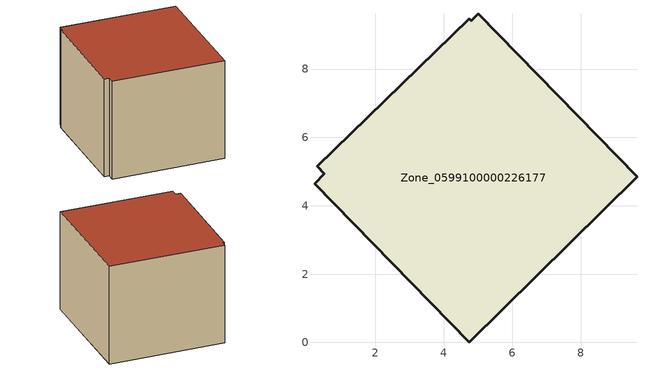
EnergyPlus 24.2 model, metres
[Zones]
Zone_0599100000226177
 floor ground (C_G): 0.5,4.94 0.29,5.16 4.74,9.48 4.8,9.42 5,9.62 9.65,4.85 4.74,0 0.22,4.65 z0
 wall outside (C_F): 0.29,5.16 0.5,4.94 0.22,4.65 4.74,0 9.65,4.85 5,9.62 4.8,9.42 4.74,9.48 0.29,5.16 z0:5.87
 roof outside (C_R): 4.8,9.42 4.74,9.48 0.29,5.16 0.5,4.94 0.22,4.65 4.74,0 9.65,4.85 5,9.62 z5.87
[BUILDING]
Pand.0599100000226177: North Axis=0; Terrain=City; Loads Convergence Tolerance Value=0.04; Temperature Convergence Tolerance Value=0.4; Solar Distribution=FullExterior; Maximum Number of Warmup Days=25; Minimum Number of Warmup Days=1
[Site:Location]
Rotterdam.The.Hague.AP_ZH_NLD Design_Conditions: Latitude=51.96; Longitude=4.45; Time Zone=1; Elevation=-4.5
[SITE:GROUNDTEMPERATURE:BUILDINGSURFACE]
18, 18, 18, 18, 18, 18, 18, 18, 18, 18, 18, 18
[MATERIAL] Thermal Absorptance=0.9; Solar Absorptance=0.7; Visible Absorptance=0.7
Name | Roughness | Thickness | Conductivity | Density | Specific Heat
G.TC.1975-1991 | MediumSmooth | 0.15 | 0.288461 | 540 | 1210
F.TC.1975-1991 | Rough | 0.3 | 0.230769 | 1920 | 840
R.TC.1975-1991 | MediumRough | 0.2 | 0.153846 | 1500 | 1000
[CONSTRUCTION]
C_G: G.TC.1975-1991
C_F: F.TC.1975-1991
C_R: R.TC.1975-1991
[ZONE]
Zone_0599100000226177: Type=1; Multiplier=1; Ceiling Height=Autocalculate; Volume=Autocalculate; Floor Area=autocalculate; Part of Total Floor Area=Yes
[ZONEINFILTRATION:DESIGNFLOWRATE]
Infil_Zone_0599100000226177: Zone or ZoneList or Space or SpaceList=Zone_0599100000226177; Schedule=AlwaysOn; Design Flow Rate Calculation Method=Flow/Area; Flow Rate per Floor Area=0.003; Constant Term Coefficient=1; Temperature Term Coefficient=0; Velocity Term Coefficient=0; Velocity Squared Term Coefficient=0
[HVACTEMPLATE:ZONE:IDEALLOADSAIRSYSTEM]
Zone_0599100000226177: Maximum Heating Supply Air Temperature=50; Minimum Cooling Supply Air Temperature=13; Maximum Heating Supply Air Humidity Ratio=0.0156; Minimum Cooling Supply Air Humidity Ratio=0.0077; Heating Limit=NoLimit; Cooling Limit=NoLimit; Dehumidification Control Type=ConstantSensibleHeatRatio; Cooling Sensible Heat Ratio=0.7; Dehumidification Setpoint=60; Humidification Control Type=None; Humidification Setpoint=30; Outdoor Air Method=None; Outdoor Air Flow Rate per Person=0.00944; Outdoor Air Flow Rate per Zone Floor Area=0; Outdoor Air Flow Rate per Zone=0; Demand Controlled Ventilation Type=None; Outdoor Air Economizer Type=NoEconomizer; Heat Recovery Type=None; Sensible Heat Recovery Effectiveness=0.7; Latent Heat Recovery Effectiveness=0.65
[ZONECONTROL:THERMOSTAT]
ThermostatControl_Zone_0599100000226177: Zone or ZoneList=Zone_0599100000226177; Control Type Schedule=DualSetpointControlType; Control 1=Thermostat_Zone_0599100000226177; Temperature Difference Between Cutout And Setpoint=0
[THERMOSTATSETPOINT:DUALSETPOINT]
Thermostat_Zone_0599100000226177: Heating Setpoint Temperature Schedule=HeatingSetpoint_Zone_0599100000226177; Cooling Setpoint Temperature Schedule=CoolingSetpoint_Zone_0599100000226177
[SCHEDULE:COMPACT]
HeatingSetpoint_Zone_0599100000226177: Through: 12/31, For: AllDays, Until: 24:00, 21
CoolingSetpoint_Zone_0599100000226177: Through: 12/31, For: AllDays, Until: 24:00, 24
DualSetpointControlType: Through: 12/31, For: AllDays, Until: 24:00, 4
AlwaysOn: Through: 12/31, For: AllDays, Until: 24:00, 1
